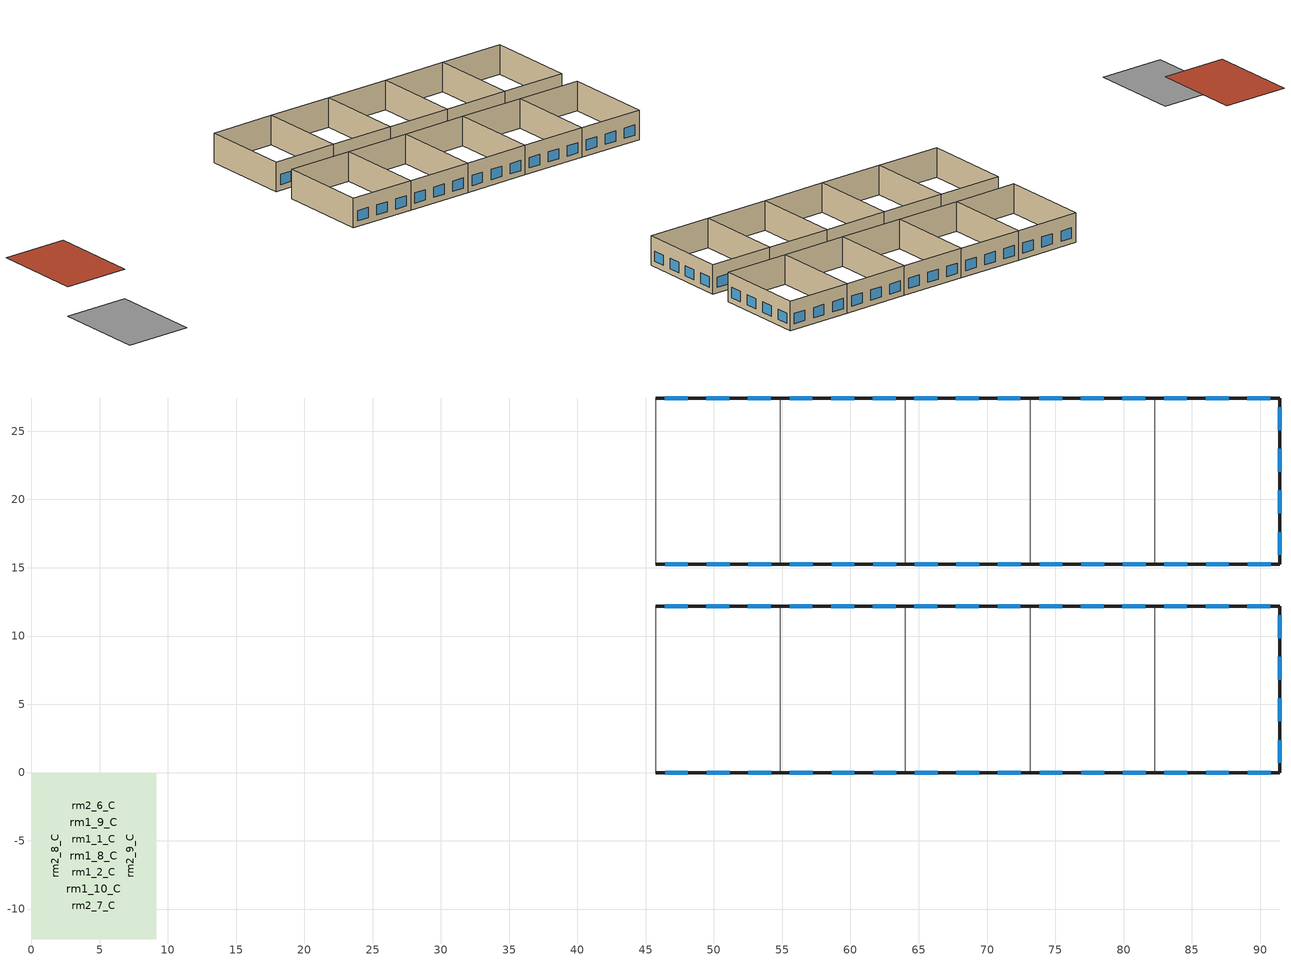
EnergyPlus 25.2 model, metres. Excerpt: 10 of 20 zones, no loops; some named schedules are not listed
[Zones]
rm1_8_C
 floor outside (SIMULATED_SL110): 0,-12.19 0,0 9.14,0 9.14,-12.19 z0
 wall outside (4_CONC_RADVA135): 54.86,12.19 45.72,12.19 / 45.72,0 54.86,0 z0:3.96
 wall to rm1_7_C (PARTITION115_rev): 45.72,12.19 45.72,0 z0:3.96
 wall to rm1_9_C (PARTITION115): 54.86,0 54.86,12.19 z0:3.96
 window (GT3): 54.16,12.19 52.49,12.19 / 51.12,12.19 49.44,12.19 / 48.07,12.19 46.39,12.19 / 46.42,0 48.1,0 / 49.47,0 51.15,0 / 52.52,0 54.19,0 z0.76:2.13
 roof outside (CONC_4_IN_NO96): 0,12.19 0,0 9.14,0 9.14,12.19 z3.96
rm1_9_C
 floor outside (SIMULATED_SL110): 0,-12.19 0,0 9.14,0 9.14,-12.19 z0
 wall outside (4_CONC_RADVA135): 64.01,12.19 54.86,12.19 / 54.86,0 64.01,0 z0:3.96
 wall to rm1_10_C (PARTITION115): 64.01,0 64.01,12.19 z0:3.96
 window (GT3): 63.31,12.19 61.63,12.19 / 60.26,12.19 58.58,12.19 / 57.21,12.19 55.53,12.19 / 55.56,0 57.24,0 / 58.61,0 60.29,0 / 61.66,0 63.34,0 z0.76:2.13
 roof outside (CONC_4_IN_NO96): 0,12.19 0,0 9.14,0 9.14,12.19 z3.96
rm1_10_C
 floor outside (SIMULATED_SL110): 0,-12.19 0,0 9.14,0 9.14,-12.19 z0
 wall outside (4_CONC_RADVA135): 73.15,12.19 64.01,12.19 / 64.01,0 73.15,0 z0:3.96
 wall to rm1_1_C (PARTITION115): 73.15,0 73.15,12.19 z0:3.96
 window (GT3): 72.45,12.19 70.78,12.19 / 69.4,12.19 67.73,12.19 / 66.36,12.19 64.68,12.19 / 64.71,0 66.39,0 / 67.76,0 69.43,0 / 70.81,0 72.48,0 z0.76:2.13
 roof outside (CONC_4_IN_NO96): 0,12.19 0,0 9.14,0 9.14,12.19 z3.96
rm1_1_C
 floor outside (SIMULATED_SL110): 0,-12.19 0,0 9.14,0 9.14,-12.19 z0
 wall outside (4_CONC_RADVA135): 82.3,12.19 73.15,12.19 / 73.15,0 82.3,0 z0:3.96
 wall to rm1_2_C (PARTITION115): 82.3,0 82.3,12.19 z0:3.96
 window (GT3): 81.59,12.19 79.92,12.19 / 78.55,12.19 76.87,12.19 / 75.5,12.19 73.82,12.19 / 73.85,0 75.53,0 / 76.9,0 78.58,0 / 79.95,0 81.62,0 z0.76:2.13
 roof outside (CONC_4_IN_NO96): 0,12.19 0,0 9.14,0 9.14,12.19 z3.96
rm1_2_C
 floor outside (SIMULATED_SL110): 0,-12.19 0,0 9.14,0 9.14,-12.19 z0
 wall outside (4_CONC_RADVA135): 82.3,0 91.44,0 91.44,12.19 82.3,12.19 z0:3.96
 window (GT3): 90.74,12.19 89.06,12.19 / 87.69,12.19 86.02,12.19 / 84.64,12.19 82.97,12.19 / 91.44,0.7 91.44,2.38 / 91.44,3.75 91.44,5.42 / 91.44,6.8 91.44,8.47 / 91.44,9.85 91.44,11.52 / 83,0 84.67,0 / 86.05,0 87.72,0 / 89.09,0 90.77,0 z0.76:2.13
 roof outside (CONC_4_IN_NO96): 0,12.19 0,0 9.14,0 9.14,12.19 z3.96
rm2_6_C
 floor outside (SIMULATED_SL110): 0,-12.19 0,0 9.14,0 9.14,-12.19 z0
 wall outside (4_CONC_RADVA135): 54.86,27.43 45.72,27.43 / 45.72,15.24 54.86,15.24 z0:3.96
 wall to rm2_5_C (PARTITION115_rev): 45.72,27.43 45.72,15.24 z0:3.96
 wall to rm2_7_C (PARTITION115): 54.86,15.24 54.86,27.43 z0:3.96
 window (GT3): 54.16,27.43 52.49,27.43 / 51.12,27.43 49.44,27.43 / 48.07,27.43 46.39,27.43 / 46.42,15.24 48.1,15.24 / 49.47,15.24 51.15,15.24 / 52.52,15.24 54.19,15.24 z0.76:2.13
 roof outside (CONC_4_IN_NO96): 0,12.19 0,0 9.14,0 9.14,12.19 z3.96
rm2_7_C
 floor outside (SIMULATED_SL110): 0,-12.19 0,0 9.14,0 9.14,-12.19 z0
 wall outside (4_CONC_RADVA135): 64.01,27.43 54.86,27.43 / 54.86,15.24 64.01,15.24 z0:3.96
 wall to rm2_8_C (PARTITION115): 64.01,15.24 64.01,27.43 z0:3.96
 window (GT3): 63.31,27.43 61.63,27.43 / 60.26,27.43 58.58,27.43 / 57.21,27.43 55.53,27.43 / 55.56,15.24 57.24,15.24 / 58.61,15.24 60.29,15.24 / 61.66,15.24 63.34,15.24 z0.76:2.13
 roof outside (CONC_4_IN_NO96): 0,12.19 0,0 9.14,0 9.14,12.19 z3.96
rm2_8_C
 floor outside (SIMULATED_SL110): 0,-12.19 0,0 9.14,0 9.14,-12.19 z0
 wall outside (4_CONC_RADVA135): 73.15,27.43 64.01,27.43 / 64.01,15.24 73.15,15.24 z0:3.96
 wall to rm2_9_C (PARTITION115): 73.15,15.24 73.15,27.43 z0:3.96
 window (GT3): 72.45,27.43 70.78,27.43 / 69.4,27.43 67.73,27.43 / 66.36,27.43 64.68,27.43 / 64.71,15.24 66.39,15.24 / 67.76,15.24 69.43,15.24 / 70.81,15.24 72.48,15.24 z0.76:2.13
 roof outside (CONC_4_IN_NO96): 0,12.19 0,0 9.14,0 9.14,12.19 z3.96
rm2_9_C
 floor outside (SIMULATED_SL110): 0,-12.19 0,0 9.14,0 9.14,-12.19 z0
 wall outside (4_CONC_RADVA135): 82.3,27.43 73.15,27.43 / 73.15,15.24 82.3,15.24 z0:3.96
 wall to rm2_10_C (PARTITION115): 82.3,15.24 82.3,27.43 z0:3.96
 window (GT3): 81.59,27.43 79.92,27.43 / 78.55,27.43 76.87,27.43 / 75.5,27.43 73.82,27.43 / 73.85,15.24 75.53,15.24 / 76.9,15.24 78.58,15.24 / 79.95,15.24 81.62,15.24 z0.76:2.13
 roof outside (CONC_4_IN_NO96): 0,12.19 0,0 9.14,0 9.14,12.19 z3.96
rm2_10_C
 floor outside (SIMULATED_SL110): 0,-12.19 0,0 9.14,0 9.14,-12.19 z0
 wall outside (4_CONC_RADVA135): 82.3,15.24 91.44,15.24 91.44,27.43 82.3,27.43 z0:3.96
 window (GT3): 90.74,27.43 89.06,27.43 / 87.69,27.43 86.02,27.43 / 84.64,27.43 82.97,27.43 / 91.44,15.94 91.44,17.62 / 91.44,18.99 91.44,20.66 / 91.44,22.04 91.44,23.71 / 91.44,25.09 91.44,26.76 / 83,15.24 84.67,15.24 / 86.05,15.24 87.72,15.24 / 89.09,15.24 90.77,15.24 z0.76:2.13
 roof outside (CONC_4_IN_NO96): 0,12.19 0,0 9.14,0 9.14,12.19 z3.96
[Building]
Green Design Tools: North Axis {deg}=180.0017; Terrain=City; Loads Convergence Tolerance Value=0.04; Temperature Convergence Tolerance Value {deltaC}=0.4; Solar Distribution=FullExterior; Maximum Number of Warmup Days=25; Minimum Number of Warmup Days=6
[Site:Location]
CZ03RV2: Latitude {deg}=38.5; Longitude {deg}=-121.5; Time Zone {hr}=-8; Elevation {m}=15.24
[Site:GroundTemperature:BuildingSurface]
12.38889, 11.22224, 11.11112, 11.66668, 13.8889, 16.11112, 18.05557, 19.2778, 19.38892, 18.38889, 16.50002, 14.33334
[Material] Thermal Absorptance=0.9
Name | Roughness | Thickness {m} | Conductivity {W/m-K} | Density {kg/m3} | Specific Heat {J/kg-K} | Solar Absorptance | Visible Absorptance
CONC_4_IN_NO96__CC03_97 | MediumRough | 0.10159 | 1.310345 | 2242.584 | 836.7661 | 0.7
SIMULATED_SL110__IN05_111 | MediumRough | 0.245821 | 0.04324 | 9.611076 | 836.7661 | 0
SIMULATED_SL110__MAT357_112 | MediumRough | 0.4572 | 0.8648 | 1361.569 | 836.7661 | 0
SIMULATED_SL110__MAT356_113 | MediumRough | 0.3048 | 0.51888 | 1601.846 | 836.7661 | 0
PARTITION115__GP02_87 | MediumRough | 0.0158801 | 0.160161 | 800.923 | 836.7661 | 0.3
4_CONC_RADVA135__CC14_80 | MediumRough | 0.10159 | 1.801724 | 2242.584 | 836.7661 | 0.7
4_CONC_RADVA135__IN36_136 | MediumRough | 0.0762 | 0.034592 | 28.83323 | 1213.311 | 0.7
4_CONC_RADVA135__GP02_87 | MediumRough | 0.0158801 | 0.160161 | 800.923 | 836.7661 | 0.7
rm1_8_CFURN; rm1_9_CFURN; rm1_10_CFURN; rm1_1_CFURN; rm1_2_CFURN; rm2_6_CFURN; rm2_7_CFURN; rm2_8_CFURN; rm2_9_CFURN; rm2_10_CFURN | Smooth | 0.00762 | 0.17296 | 640.7384 | 1255.149 | 0.7 | 0.7
[Construction]
CONC_4_IN_NO96: CONC_4_IN_NO96__CC03_97
SIMULATED_SL110: SIMULATED_SL110__IN05_111, SIMULATED_SL110__MAT357_112, SIMULATED_SL110__MAT356_113
PARTITION115; PARTITION115_rev: PARTITION115__GP02_87, PARTITION115__WMF00_116, PARTITION115__GP02_87
4_CONC_RADVA135: 4_CONC_RADVA135__CC14_80, 4_CONC_RADVA135__IN36_136, 4_CONC_RADVA135__GP02_87
GT3: BRONZE 6MM
rm1_8_CFURNCONS: rm1_8_CFURN
rm1_9_CFURNCONS: rm1_9_CFURN
rm1_10_CFURNCONS: rm1_10_CFURN
rm1_1_CFURNCONS: rm1_1_CFURN
rm1_2_CFURNCONS: rm1_2_CFURN
rm2_6_CFURNCONS: rm2_6_CFURN
rm2_7_CFURNCONS: rm2_7_CFURN
rm2_8_CFURNCONS: rm2_8_CFURN
rm2_9_CFURNCONS: rm2_9_CFURN
rm2_10_CFURNCONS: rm2_10_CFURN
[Material:NoMass]
PARTITION115__WMF00_116: Roughness=MediumRough; Thermal Resistance {m2-K/W}=0.107499; Thermal Absorptance=0.9; Solar Absorptance=0.3
[WindowMaterial:Glazing]
BRONZE 6MM: Optical Data Type=SpectralAverage; Thickness {m}=.006; Solar Transmittance at Normal Incidence=.482; Front Side Solar Reflectance at Normal Incidence=.054; Back Side Solar Reflectance at Normal Incidence=.054; Visible Transmittance at Normal Incidence=.534; Front Side Visible Reflectance at Normal Incidence=.057; Back Side Visible Reflectance at Normal Incidence=.057; Infrared Transmittance at Normal Incidence=0; Front Side Infrared Hemispherical Emissivity=.84; Back Side Infrared Hemispherical Emissivity=.84; Conductivity {W/m-K}=.9
[WindowMaterial:Shade] Solar Transmittance=0.8; Solar Reflectance=0.19; Visible Transmittance=0.8; Visible Reflectance=0.19; Infrared Hemispherical Emissivity=0.001; Infrared Transmittance=0.99; Thickness {m}=0.001; Conductivity {W/m-K}=10000; Shade to Glass Distance {m}=0.001; Top Opening Multiplier=0; Bottom Opening Multiplier=0; Left-Side Opening Multiplier=0; Right-Side Opening Multiplier=0; Airflow Permeability=0.8
Window1001WSM; Window3220WSM; Window3221WSM; Window1003WSM; Window3222WSM; Window3223WSM; Window1004WSM; Window3224WSM; Window3225WSM; Window3226WSM; Window1006WSM; Window3227WSM; Window3228WSM; Window1007WSM; Window3229WSM; Window3230WSM; Window1008WSM; Window3231WSM; Window3232WSM; Window1009WSM; Window3233WSM; Window3234WSM; Window1010WSM; Window3235WSM; Window3236WSM; Window1011WSM; Window3237WSM; Window3238WSM; Window1012WSM; Window3239WSM; Window3240WSM; Window1013WSM; Window3241WSM; Window3242WSM; Window1014WSM; Window3243WSM; Window3244WSM; Window1015WSM; Window3245WSM; Window3246WSM; Window1016WSM; Window3247WSM; Window3248WSM; Window1017WSM; Window3249WSM; Window3250WSM; Window1018WSM; Window3251WSM; Window3252WSM; Window1005WSM; Window3253WSM; Window3254WSM; Window1019WSM; Window3255WSM; Window3256WSM; Window1020WSM; Window3257WSM; Window3258WSM; Window1021WSM; Window3259WSM; Window3260WSM; Window1022WSM; Window3261WSM; Window3262WSM; Window3263WSM; Window1023WSM; Window3264WSM; Window3265WSM; Window1024WSM; Window3266WSM; Window3267WSM; Window1025WSM; Window3268WSM; Window3269WSM; Window1026WSM; Window3270WSM; Window3271WSM; Window3272WSM; Window1027WSM; Window3273WSM; Window3274WSM; Window1028WSM; Window3275WSM; Window3276WSM; Window1029WSM; Window3277WSM; Window3278WSM; Window1030WSM; Window3279WSM; Window3280WSM; Window1031WSM; Window3281WSM; Window3282WSM; Window1032WSM; Window3283WSM; Window3284WSM; Window1033WSM; Window3285WSM; Window3286WSM; Window1034WSM; Window3287WSM; Window3288WSM; Window1035WSM; Window3289WSM; Window3290WSM; Window1036WSM; Window3291WSM; Window3292WSM; Window1037WSM; Window3293WSM; Window3294WSM; Window1038WSM; Window3295WSM; Window3296WSM; Window1039WSM; Window3297WSM; Window3298WSM; Window1040WSM; Window3299WSM; Window3300WSM; Window1041WSM; Window3301WSM; Window3302WSM; Window1042WSM; Window3303WSM; Window3304WSM; Window1043WSM; Window3305WSM; Window3306WSM; Window1044WSM; Window3307WSM; Window3308WSM; Window3309WSM; Window1045WSM; Window3310WSM; Window3311WSM
[WindowProperty:ShadingControl] Shading Type=InteriorShade; Shading Control Type=AlwaysOn; Setpoint {W/m2, W or deg C}=10.9383; Shading Control Is Scheduled=NO; Glare Control Is Active=NO
Name | Shading Device Material
Window1001WSC | Window1001WSM
Window3220WSC | Window3220WSM
Window3221WSC | Window3221WSM
Window1003WSC | Window1003WSM
Window3222WSC | Window3222WSM
Window3223WSC | Window3223WSM
Window1004WSC | Window1004WSM
Window3224WSC | Window3224WSM
Window3225WSC | Window3225WSM
Window3226WSC | Window3226WSM
Window1006WSC | Window1006WSM
Window3227WSC | Window3227WSM
Window3228WSC | Window3228WSM
Window1007WSC | Window1007WSM
Window3229WSC | Window3229WSM
Window3230WSC | Window3230WSM
Window1008WSC | Window1008WSM
Window3231WSC | Window3231WSM
Window3232WSC | Window3232WSM
Window1009WSC | Window1009WSM
Window3233WSC | Window3233WSM
Window3234WSC | Window3234WSM
Window1010WSC | Window1010WSM
Window3235WSC | Window3235WSM
Window3236WSC | Window3236WSM
Window1011WSC | Window1011WSM
Window3237WSC | Window3237WSM
Window3238WSC | Window3238WSM
Window1012WSC | Window1012WSM
Window3239WSC | Window3239WSM
Window3240WSC | Window3240WSM
Window1013WSC | Window1013WSM
Window3241WSC | Window3241WSM
Window3242WSC | Window3242WSM
Window1014WSC | Window1014WSM
Window3243WSC | Window3243WSM
Window3244WSC | Window3244WSM
Window1015WSC | Window1015WSM
Window3245WSC | Window3245WSM
Window3246WSC | Window3246WSM
Window1016WSC | Window1016WSM
Window3247WSC | Window3247WSM
Window3248WSC | Window3248WSM
Window1017WSC | Window1017WSM
Window3249WSC | Window3249WSM
Window3250WSC | Window3250WSM
Window1018WSC | Window1018WSM
Window3251WSC | Window3251WSM
Window3252WSC | Window3252WSM
Window1005WSC | Window1005WSM
Window3253WSC | Window3253WSM
Window3254WSC | Window3254WSM
Window1019WSC | Window1019WSM
Window3255WSC | Window3255WSM
Window3256WSC | Window3256WSM
Window1020WSC | Window1020WSM
Window3257WSC | Window3257WSM
Window3258WSC | Window3258WSM
Window1021WSC | Window1021WSM
Window3259WSC | Window3259WSM
Window3260WSC | Window3260WSM
Window1022WSC | Window1022WSM
Window3261WSC | Window3261WSM
Window3262WSC | Window3262WSM
Window3263WSC | Window3263WSM
Window1023WSC | Window1023WSM
Window3264WSC | Window3264WSM
Window3265WSC | Window3265WSM
Window1024WSC | Window1024WSM
Window3266WSC | Window3266WSM
Window3267WSC | Window3267WSM
Window1025WSC | Window1025WSM
Window3268WSC | Window3268WSM
Window3269WSC | Window3269WSM
Window1026WSC | Window1026WSM
Window3270WSC | Window3270WSM
Window3271WSC | Window3271WSM
Window3272WSC | Window3272WSM
Window1027WSC | Window1027WSM
Window3273WSC | Window3273WSM
Window3274WSC | Window3274WSM
Window1028WSC | Window1028WSM
Window3275WSC | Window3275WSM
Window3276WSC | Window3276WSM
Window1029WSC | Window1029WSM
Window3277WSC | Window3277WSM
Window3278WSC | Window3278WSM
Window1030WSC | Window1030WSM
Window3279WSC | Window3279WSM
Window3280WSC | Window3280WSM
Window1031WSC | Window1031WSM
Window3281WSC | Window3281WSM
Window3282WSC | Window3282WSM
Window1032WSC | Window1032WSM
Window3283WSC | Window3283WSM
Window3284WSC | Window3284WSM
Window1033WSC | Window1033WSM
Window3285WSC | Window3285WSM
Window3286WSC | Window3286WSM
Window1034WSC | Window1034WSM
Window3287WSC | Window3287WSM
Window3288WSC | Window3288WSM
Window1035WSC | Window1035WSM
Window3289WSC | Window3289WSM
Window3290WSC | Window3290WSM
Window1036WSC | Window1036WSM
Window3291WSC | Window3291WSM
Window3292WSC | Window3292WSM
Window1037WSC | Window1037WSM
Window3293WSC | Window3293WSM
Window3294WSC | Window3294WSM
Window1038WSC | Window1038WSM
Window3295WSC | Window3295WSM
Window3296WSC | Window3296WSM
Window1039WSC | Window1039WSM
Window3297WSC | Window3297WSM
Window3298WSC | Window3298WSM
Window1040WSC | Window1040WSM
Window3299WSC | Window3299WSM
Window3300WSC | Window3300WSM
Window1041WSC | Window1041WSM
Window3301WSC | Window3301WSM
Window3302WSC | Window3302WSM
Window1042WSC | Window1042WSM
Window3303WSC | Window3303WSM
Window3304WSC | Window3304WSM
Window1043WSC | Window1043WSM
Window3305WSC | Window3305WSM
Window3306WSC | Window3306WSM
Window1044WSC | Window1044WSM
Window3307WSC | Window3307WSM
Window3308WSC | Window3308WSM
Window3309WSC | Window3309WSM
Window1045WSC | Window1045WSM
Window3310WSC | Window3310WSM
Window3311WSC | Window3311WSM
[Zone] Type=1; Multiplier=1; Ceiling Height {m}=3.9624; Volume {m3}=441.7421
rm1_8_C; rm1_9_C; rm1_10_C; rm1_1_C; rm1_2_C; rm2_6_C; rm2_7_C; rm2_8_C; rm2_9_C; rm2_10_C
[People] Number of People Schedule=OffOcc; Number of People Calculation Method=People; Number of People=4.363636; Fraction Radiant=0.3
Name | Zone or ZoneList | Activity Level Schedule
rm1_8_C_PEOPLE | rm1_8_C | rm1_8_CActSched
rm1_9_C_PEOPLE | rm1_9_C | rm1_9_CActSched
rm1_10_C_PEOPLE | rm1_10_C | rm1_10_CActSched
rm1_1_C_PEOPLE | rm1_1_C | rm1_1_CActSched
rm1_2_C_PEOPLE | rm1_2_C | rm1_2_CActSched
rm2_6_C_PEOPLE | rm2_6_C | rm2_6_CActSched
rm2_7_C_PEOPLE | rm2_7_C | rm2_7_CActSched
rm2_8_C_PEOPLE | rm2_8_C | rm2_8_CActSched
rm2_9_C_PEOPLE | rm2_9_C | rm2_9_CActSched
rm2_10_C_PEOPLE | rm2_10_C | rm2_10_CActSched
[Lights] Schedule=OffLgt; Design Level Calculation Method=LightingLevel; Lighting Level {W}=2400; Return Air Fraction=0; Fraction Radiant=0.59; Fraction Visible=0.1; Fraction Replaceable=0
Name | Zone or ZoneList
rm1_8_C_LIGHTS | rm1_8_C
rm1_9_C_LIGHTS | rm1_9_C
rm1_10_C_LIGHTS | rm1_10_C
rm1_1_C_LIGHTS | rm1_1_C
rm1_2_C_LIGHTS | rm1_2_C
rm2_6_C_LIGHTS | rm2_6_C
rm2_7_C_LIGHTS | rm2_7_C
rm2_8_C_LIGHTS | rm2_8_C
rm2_9_C_LIGHTS | rm2_9_C
rm2_10_C_LIGHTS | rm2_10_C
[ElectricEquipment] Schedule=OffLgt; Design Level Calculation Method=EquipmentLevel; Design Level {W}=900.0001; Fraction Latent=0; Fraction Radiant=0.7; Fraction Lost=0
Name | Zone or ZoneList
rm1_8_C_EQUIP | rm1_8_C
rm1_9_C_EQUIP | rm1_9_C
rm1_10_C_EQUIP | rm1_10_C
rm1_1_C_EQUIP | rm1_1_C
rm1_2_C_EQUIP | rm1_2_C
rm2_6_C_EQUIP | rm2_6_C
rm2_7_C_EQUIP | rm2_7_C
rm2_8_C_EQUIP | rm2_8_C
rm2_9_C_EQUIP | rm2_9_C
rm2_10_C_EQUIP | rm2_10_C
[ZoneInfiltration:DesignFlowRate] Schedule=OffInf; Design Flow Rate Calculation Method=Flow/Zone; Design Flow Rate {m3/s}=0.0173681; Constant Term Coefficient=0; Temperature Term Coefficient=0; Velocity Term Coefficient=0.224; Velocity Squared Term Coefficient=0
Name | Zone or ZoneList
rm1_8_C_INFILT | rm1_8_C
rm1_9_C_INFILT | rm1_9_C
rm1_10_C_INFILT | rm1_10_C
rm1_1_C_INFILT | rm1_1_C
rm1_2_C_INFILT | rm1_2_C
rm2_6_C_INFILT | rm2_6_C
rm2_7_C_INFILT | rm2_7_C
rm2_8_C_INFILT | rm2_8_C
rm2_9_C_INFILT | rm2_9_C
rm2_10_C_INFILT | rm2_10_C
[InternalMass] Surface Area {m2}=111.4836
Name | Construction | Zone
rm1_8_CFURNMASS | rm1_8_CFURNCONS | rm1_8_C
rm1_9_CFURNMASS | rm1_9_CFURNCONS | rm1_9_C
rm1_10_CFURNMASS | rm1_10_CFURNCONS | rm1_10_C
rm1_1_CFURNMASS | rm1_1_CFURNCONS | rm1_1_C
rm1_2_CFURNMASS | rm1_2_CFURNCONS | rm1_2_C
rm2_6_CFURNMASS | rm2_6_CFURNCONS | rm2_6_C
rm2_7_CFURNMASS | rm2_7_CFURNCONS | rm2_7_C
rm2_8_CFURNMASS | rm2_8_CFURNCONS | rm2_8_C
rm2_9_CFURNMASS | rm2_9_CFURNCONS | rm2_9_C
rm2_10_CFURNMASS | rm2_10_CFURNCONS | rm2_10_C
